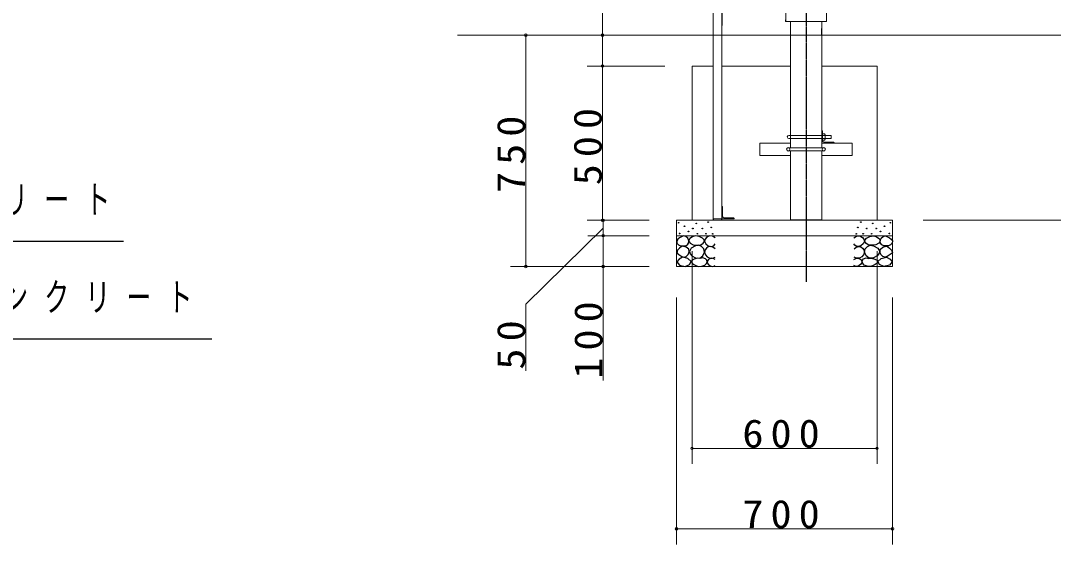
# Model space of a CAD drawing. Units: millimetres at full size. Extents: x -19540 to 0, y -2040 to 13350.
# Drawn here: x -14108 to -10759, y 1999 to 3697 of the extents above; entities that cross this region are included whole.
import ezdxf

# ---------------------------------------------------------------- set-up
doc = ezdxf.new("R2010")
doc.units = ezdxf.units.MM
doc.linetypes.add('USER2', pattern=[6, 3, -1, 1, -1])
for name, color, linetype, lineweight in [('DEFPOINTS_4', 57, 'Continuous', 13), ('線', 2, 'Continuous', 25), ('補助', 2, 'Continuous', 13)]:
    doc.layers.add(name, color=color, linetype=linetype, lineweight=lineweight)
doc.styles.add('ＭＳ ゴシック', font='')
doc.styles.get('ＭＳ ゴシック').set_extended_font_data('MS Gothic')

# ---------------------------------------------------------------- blocks, each defined once
blk = doc.blocks.new('dimension_origin')
at = {"color": 0, "linetype": 'Continuous', "lineweight": -2}
blk.add_circle((0, 0), 1.25, dxfattribs=at)
blk = doc.blocks.new('open_arrow')
at = {"color": 0, "linetype": 'Continuous', "lineweight": -2}
blk.add_lwpolyline([(7.5, 1.25), (0, 0), (7.5, -1.25)], dxfattribs=at)

msp = doc.modelspace()

# ---------------------------------------------------------------- linework, layer by layer
at = {"layer": 'DEFPOINTS_4'}
for p, q in [((-11510.613, 3324.52), (-11617.213, 3324.52)), ((-11507.613, 3329.335), (-11500.516, 3329.335)), ((-11507.613, 3329.335), (-11507.613, 3309.705)), ((-11507.613, 3324.427), (-11500.516, 3324.427)), ((-11500.516, 3329.335), (-11499.613, 3327.77)), ((-11499.613, 3327.77), (-11499.613, 3311.27)), ((-11481.213, 3324.52), (-11499.613, 3324.52)), ((-11480.213, 3323.52), (-11481.213, 3324.52)), ((-11480.213, 3323.52), (-11480.213, 3315.52)), ((-11618.913, 3284.52), (-11503.913, 3284.52)), ((-11617.213, 3314.52), (-11510.613, 3314.52)), ((-11507.613, 3314.612), (-11500.516, 3314.612)), ((-11507.613, 3309.705), (-11500.516, 3309.705)), ((-11500.516, 3309.705), (-11499.613, 3311.27)), ((-11499.613, 3314.52), (-11481.213, 3314.52)), ((-11480.213, 3315.52), (-11481.213, 3314.52)), ((-11503.913, 3274.52), (-11618.913, 3274.52))]:
    msp.add_line(p, q, dxfattribs=at)
for centre in [(-11618.913, 3279.52), (-11503.913, 3279.52)]:
    msp.add_circle(centre, 5.5, dxfattribs=at)
for centre, radius, start, end in [((-11617.213, 3319.52), 5, 90, 270), ((-11504.766, 3326.881), 4.907, 330.00001, 29.99999), ((-11513.392, 3319.52), 13.779, 339.136, 20.864), ((-11618.913, 3279.52), 5, 90, 270), ((-11503.913, 3279.52), 5, 270, 90), ((-11504.766, 3312.158), 4.907, 330.00001, 29.99999)]:
    msp.add_arc(centre, radius, start, end, dxfattribs=at)
at = {"layer": '線', "color": 20, "linetype": 'USER2'}
msp.add_line((-11561.413, 5921.16), (-11561.413, 2849.52), dxfattribs=at)
at = {"layer": '線', "color": 7, "lineweight": 13}
for p, q in [((-11862.148, 3769.848), (-11862.148, 3054.52)), ((-11834.948, 3772.923), (-11834.948, 3054.52)), ((-11627.413, 3699.52), (-11627.413, 3693.52)), ((-11627.413, 3693.52), (-11495.413, 3693.52)), ((-11612.213, 3693.52), (-11612.213, 3284.52)), ((-11510.613, 3693.52), (-11510.613, 3324.52)), ((-11495.413, 3699.52), (-11495.413, 3693.52)), ((-12692.155, 3649.524), (-11862.148, 3649.524)), ((-11834.948, 3649.524), (-11612.213, 3649.524)), ((-11510.613, 3649.524), (-10529.271, 3649.524)), ((-11931.113, 3549.52), (-11931.113, 3049.52)), ((-11931.113, 3549.52), (-11862.148, 3549.52)), ((-11834.948, 3549.52), (-11611.613, 3549.52)), ((-11510.613, 3549.52), (-11331.113, 3549.52)), ((-11331.113, 3549.52), (-11331.113, 3049.52)), ((-11510.613, 3339.52), (-11509.613, 3339.52)), ((-11510.613, 3299.52), (-11510.613, 3339.52)), ((-11507.613, 3337.52), (-11507.613, 3307.02)), ((-11711.413, 3299.52), (-11612.213, 3299.52)), ((-11711.413, 3259.52), (-11711.413, 3299.52)), ((-11510.613, 3314.52), (-11510.613, 3284.52)), ((-11470.613, 3299.52), (-11510.613, 3299.52)), ((-11510.613, 3299.52), (-11411.413, 3299.52)), ((-11503.113, 3302.52), (-11472.613, 3302.52)), ((-11470.613, 3300.52), (-11470.613, 3299.52)), ((-11411.413, 3299.52), (-11411.413, 3259.52)), ((-11711.413, 3259.52), (-11612.213, 3259.52)), ((-11612.213, 3274.52), (-11612.213, 3049.52)), ((-11510.613, 3274.52), (-11510.613, 3049.52)), ((-11510.613, 3259.52), (-11411.413, 3259.52)), ((-11834.948, 3094.52), (-11834.948, 3054.52)), ((-11834.948, 3094.52), (-11833.948, 3094.52)), ((-11831.948, 3092.52), (-11831.948, 3062.02)), ((-11281.113, 3049.52), (-11981.113, 3049.52)), ((-11981.113, 3049.52), (-11981.113, 2899.52)), ((-11862.148, 3053.02), (-11862.148, 3054.52)), ((-11862.148, 3054.52), (-11834.948, 3054.52)), ((-11834.948, 3054.52), (-11862.148, 3054.52)), ((-11857.825, 3049.52), (-11839.271, 3049.52)), ((-11834.948, 3053.02), (-11834.948, 3054.52)), ((-11834.948, 3054.52), (-11794.948, 3054.52)), ((-11827.448, 3057.52), (-11796.948, 3057.52)), ((-11794.948, 3055.52), (-11794.948, 3054.52)), ((-11612.213, 3051.52), (-11510.613, 3051.52)), ((-11612.213, 3049.52), (-11510.613, 3049.52)), ((-11281.113, 3049.52), (-11281.113, 2899.52)), ((-11281.113, 2999.52), (-11981.113, 2999.52)), ((-11281.113, 2899.52), (-11981.113, 2899.52))]:
    msp.add_line(p, q, dxfattribs=at)
for points in [[(-11492.173, 3881.687), (-11495.413, 3693.52), (-11510.613, 3693.52), (-11510.913, 3649.83), (-11612.213, 3649.83), (-11612.213, 3693.52), (-11626.618, 3693.52), (-11626.618, 3827.025)], [(-11832.385, 3773.224), (-11834.948, 3649.524), (-11862.148, 3649.524), (-11862.148, 3769.848)]]:
    msp.add_lwpolyline(points, dxfattribs=at)
for centre, radius, start, end in [((-11509.613, 3337.52), 2, 0, 90), ((-11503.113, 3307.02), 4.5, 180, 270), ((-11472.613, 3300.52), 2, 0, 90), ((-11833.948, 3092.52), 2, 0, 90), ((-11859.148, 3053.02), 3, 180, 228.59038), ((-11857.825, 3054.52), 5, 228.59038, 270), ((-11839.271, 3054.52), 5, 270, 311.40962), ((-11837.948, 3053.02), 3, 311.40962, 0), ((-11827.448, 3062.02), 4.5, 180, 270), ((-11796.948, 3055.52), 2, 0, 90)]:
    msp.add_arc(centre, radius, start, end, dxfattribs=at)
at = {"layer": '補助'}
for p, q in [((-12221.368, 3546.524), (-12221.368, 4003.809)), ((-11940.144, 3649.524), (-12519.861, 3649.524)), ((-12469.861, 2899.524), (-12469.861, 3649.524)), ((-11962.286, 3649.524), (-12271.368, 3649.524)), ((-12019.571, 3549.524), (-12271.368, 3549.524)), ((-12019.571, 3549.524), (-12271.368, 3549.524)), ((-12221.368, 3049.524), (-12221.368, 3549.524)), ((-12071.713, 3049.524), (-12271.368, 3049.524)), ((-12069.571, 3049.524), (-12269.226, 3049.524)), ((-12219.226, 2996.524), (-12219.226, 3052.524)), ((-11181.113, 3049.52), (-8435.439, 3049.52)), ((-12069.571, 2999.524), (-12269.226, 2999.524)), ((-12069.571, 2999.524), (-12269.226, 2999.524)), ((-12219.226, 2530.003), (-12219.226, 3002.524)), ((-11931.113, 2949.52), (-11931.113, 2260.324)), ((-11331.113, 2949.52), (-11331.113, 2260.324)), ((-12069.571, 2899.524), (-12519.861, 2899.524)), ((-12069.571, 2899.524), (-12269.226, 2899.524)), ((-11981.113, 2799.52), (-11981.113, 1999.256)), ((-11281.113, 2799.52), (-11281.113, 1999.256)), ((-11331.113, 2310.324), (-11931.113, 2310.324)), ((-11281.113, 2049.256), (-11981.113, 2049.256))]:
    msp.add_line(p, q, dxfattribs=at)
at = {"layer": '補助', "lineweight": 25}
for p, q in [((-14551.428, 2981.977), (-13774.839, 2981.977)), ((-14551.428, 2665.338), (-13488.523, 2665.338))]:
    msp.add_line(p, q, dxfattribs=at)
at = {"layer": '補助'}
msp.add_lwpolyline([(-12219.226, 3024.524), (-12469.861, 2778.071), (-12469.861, 2561.881)], dxfattribs=at)
at = {"layer": '補助', "lineweight": 25}
for points in [[(-11958.664, 2998.922), (-11965.126, 2996.381), (-11971.338, 2992.902), (-11977.196, 2988.864), (-11980.843, 2983.396), (-11979.831, 2975.814), (-11974.824, 2969.455), (-11967.958, 2966.865), (-11960.248, 2966.603), (-11952.636, 2967.208), (-11946.307, 2969.772), (-11942.554, 2975.058), (-11941.237, 2981.495), (-11942.085, 2986.701), (-11945.04, 2991.634), (-11951.199, 2996.462)], [(-11919.24, 2999.013), (-11924.144, 2998.396), (-11929.781, 2996.31), (-11937.753, 2990.522), (-11941.404, 2983.606), (-11940.53, 2979.644), (-11936.809, 2975.227), (-11927.318, 2970.454), (-11917.348, 2969.01), (-11909.997, 2968.837), (-11902.482, 2970.361), (-11894.883, 2974.976), (-11891.129, 2981.173), (-11892.098, 2985.826), (-11896.805, 2991.174), (-11907.474, 2997.38)], [(-11342.985, 2999.013), (-11338.081, 2998.396), (-11332.444, 2996.31), (-11324.473, 2990.522), (-11320.821, 2983.606), (-11321.695, 2979.644), (-11325.416, 2975.227), (-11334.907, 2970.454), (-11344.877, 2969.01), (-11352.228, 2968.837), (-11359.744, 2970.361), (-11367.342, 2974.976), (-11371.096, 2981.173), (-11370.127, 2985.826), (-11365.42, 2991.174), (-11354.751, 2997.38)], [(-11303.561, 2998.922), (-11297.099, 2996.381), (-11290.887, 2992.902), (-11285.029, 2988.864), (-11281.382, 2983.396), (-11282.394, 2975.814), (-11287.402, 2969.455), (-11294.267, 2966.865), (-11301.977, 2966.603), (-11309.589, 2967.208), (-11315.918, 2969.772), (-11319.671, 2975.058), (-11320.988, 2981.495), (-11320.14, 2986.701), (-11317.186, 2991.634), (-11311.026, 2996.462)], [(-11961.199, 2965.969), (-11966.528, 2963.177), (-11971.971, 2958.999), (-11978.42, 2952.179), (-11980.843, 2945.374), (-11977.216, 2940.547), (-11970.704, 2936.186), (-11964.067, 2931.898), (-11957.397, 2929.849), (-11949.752, 2932.295), (-11943.455, 2938.721), (-11940.349, 2946.998), (-11941.871, 2955.514), (-11950.029, 2962.764)], [(-11931.944, 2934.682), (-11919.355, 2927.826), (-11905.995, 2926.844), (-11895.712, 2934.298), (-11890.859, 2946.035), (-11893.14, 2956.813), (-11900.049, 2964.955), (-11908.874, 2968.389), (-11920.051, 2967.118), (-11933.805, 2959.063), (-11939.782, 2948.197), (-11937.147, 2941.004)], [(-11330.281, 2934.682), (-11342.87, 2927.826), (-11356.23, 2926.844), (-11366.514, 2934.298), (-11371.366, 2946.035), (-11369.086, 2956.813), (-11362.176, 2964.955), (-11353.351, 2968.389), (-11342.175, 2967.118), (-11328.42, 2959.063), (-11322.443, 2948.197), (-11325.079, 2941.004)], [(-11301.027, 2965.969), (-11295.698, 2963.177), (-11290.254, 2958.999), (-11283.805, 2952.179), (-11281.382, 2945.374), (-11285.01, 2940.547), (-11291.521, 2936.186), (-11298.158, 2931.898), (-11304.828, 2929.849), (-11312.473, 2932.295), (-11318.77, 2938.721), (-11321.876, 2946.998), (-11320.354, 2955.514), (-11312.196, 2962.764)], [(-11962.018, 2930.037), (-11973.337, 2924.018), (-11980.148, 2915.202), (-11971.662, 2903.933), (-11953.227, 2899.819), (-11938.873, 2905.929), (-11933.448, 2916.301), (-11944.23, 2925.41)], [(-11904.914, 2925.892), (-11912.449, 2926.519), (-11920.591, 2925.082), (-11929.519, 2921.024), (-11933.836, 2915.621), (-11931.149, 2910.939), (-11925.187, 2906.431), (-11918.708, 2902.588), (-11911.401, 2900.214), (-11899.553, 2900.448), (-11889.237, 2904.539), (-11884.534, 2909.347), (-11882.48, 2915.081), (-11883.539, 2920.229), (-11887.615, 2924.811), (-11896.014, 2927.351)], [(-11357.311, 2925.892), (-11349.776, 2926.519), (-11341.634, 2925.082), (-11332.706, 2921.024), (-11328.389, 2915.621), (-11331.076, 2910.939), (-11337.038, 2906.431), (-11343.517, 2902.588), (-11350.824, 2900.214), (-11362.673, 2900.448), (-11372.988, 2904.539), (-11377.692, 2909.347), (-11379.745, 2915.081), (-11378.686, 2920.229), (-11374.61, 2924.811), (-11366.211, 2927.351)], [(-11300.207, 2930.037), (-11288.888, 2924.018), (-11282.077, 2915.202), (-11290.563, 2903.933), (-11308.998, 2899.819), (-11323.352, 2905.929), (-11328.777, 2916.301), (-11317.996, 2925.41)]]:
    msp.add_lwpolyline(points, close=True, dxfattribs=at)
for points in [[(-11856.113, 2992.819), (-11864.54, 2997.674), (-11873.223, 2999.156), (-11878.842, 2997.467), (-11883.995, 2993.769), (-11888.467, 2988.46), (-11890.333, 2981.729), (-11886.664, 2972.958), (-11878.609, 2966.52), (-11870.31, 2964.141), (-11863.083, 2965.253), (-11859.033, 2968.629), (-11856.113, 2973.174)], [(-11406.113, 2992.819), (-11397.685, 2997.674), (-11389.003, 2999.156), (-11383.383, 2997.467), (-11378.23, 2993.769), (-11373.758, 2988.46), (-11371.893, 2981.729), (-11375.561, 2972.958), (-11383.616, 2966.52), (-11391.915, 2964.141), (-11399.142, 2965.253), (-11403.192, 2968.629), (-11406.113, 2973.174)], [(-11856.429, 2956.698), (-11863.57, 2962.16), (-11871.638, 2964.619), (-11878.343, 2963.395), (-11884.312, 2959.549), (-11888.705, 2953.768), (-11890.333, 2946.559), (-11887.668, 2937.95), (-11881.46, 2931.033), (-11873.821, 2927.161), (-11866.252, 2926.28), (-11861.098, 2927.72), (-11856.429, 2930.399)], [(-11405.796, 2956.698), (-11398.655, 2962.16), (-11390.587, 2964.619), (-11383.882, 2963.395), (-11377.913, 2959.549), (-11373.52, 2953.768), (-11371.893, 2946.559), (-11374.557, 2937.95), (-11380.765, 2931.033), (-11388.404, 2927.161), (-11395.973, 2926.28), (-11401.127, 2927.72), (-11405.796, 2930.399)], [(-11856.113, 2922.161), (-11862.131, 2925.48), (-11869.42, 2926.28), (-11878.137, 2921.947), (-11882.411, 2915.191), (-11881.799, 2911.52), (-11878.926, 2907.269), (-11871.763, 2901.798), (-11864.351, 2899.982), (-11860.054, 2901.033), (-11856.113, 2903.15)], [(-11406.113, 2922.161), (-11400.095, 2925.48), (-11392.805, 2926.28), (-11384.089, 2921.947), (-11379.814, 2915.191), (-11380.427, 2911.52), (-11383.299, 2907.269), (-11390.462, 2901.798), (-11397.875, 2899.982), (-11402.171, 2901.033), (-11406.113, 2903.15)]]:
    msp.add_lwpolyline(points, dxfattribs=at)
for centre in [(-11974.506, 3041.696), (-11955.496, 3030.29), (-11942.505, 3013.497), (-11928.563, 3023.002), (-11917.157, 3039.479), (-11897.617, 3023.069), (-11878.696, 3043.611), (-11868.695, 3026.583), (-11393.53, 3026.583), (-11383.53, 3043.611), (-11364.609, 3023.069), (-11345.068, 3039.479), (-11333.662, 3023.002), (-11319.72, 3013.497), (-11306.73, 3030.29), (-11287.719, 3041.696), (-11971.338, 3006.843), (-11913.671, 3005.892), (-11885.994, 3006.04), (-11863.829, 3005.5), (-11398.396, 3005.5), (-11376.232, 3006.04), (-11348.554, 3005.892), (-11290.887, 3006.843)]:
    msp.add_circle(centre, 1, dxfattribs=at)

# ---------------------------------------------------------------- block references
at = {"layer": '補助'}
for name, p, xscale, yscale, rotation in [('dimension_origin', (-12469.861, 3649.524), 3.33, 3.33, 270), ('dimension_origin', (-12221.368, 3649.524), 3.33, 3.33, 90), ('dimension_origin', (-12221.368, 3549.524), 3.33, 3.33, 270), ('dimension_origin', (-12221.368, 3549.524), 3.33, 3.33, 270), ('dimension_origin', (-12221.368, 3049.524), 3.33, 3.33, 90), ('dimension_origin', (-12219.226, 3049.524), 3.33, 3.33, 90), ('open_arrow', (-12219.226, 3024.524), 0.001, 0.001, 224.5), ('dimension_origin', (-12219.226, 2999.524), 3.33, 3.33, 270), ('dimension_origin', (-12219.226, 2999.524), 3.33, 3.33, 90), ('dimension_origin', (-12469.861, 2899.524), 3.33, 3.33, 90), ('dimension_origin', (-12219.226, 2899.524), 3.33, 3.33, 270), ('dimension_origin', (-11331.113, 2310.324), 3.33, 3.33, 180), ('dimension_origin', (-11281.113, 2049.256), 3.33, 3.33, 180)]:
    msp.add_blockref(name, p, dxfattribs=dict(at, xscale=xscale, yscale=yscale, rotation=rotation))
at = {"layer": '補助', "xscale": 3.33, "yscale": 3.33}
for p in [(-11931.113, 2310.324), (-11981.113, 2049.256)]:
    msp.add_blockref('dimension_origin', p, dxfattribs=at)

# ---------------------------------------------------------------- texts
at = {"layer": '補助', "char_height": 91.64, "attachment_point": 8, "rotation": 90, "style": 'ＭＳ ゴシック'}
for s, insert in [('\\T1.33;\\W1.1;500', (-12222.368, 3299.549)), ('\\T1.33;\\W1.1;750', (-12470.861, 3274.524)), ('\\T1.33;\\W1.1;100', (-12220.226, 2672.86)), ('\\T1.34;\\W1.1;50', (-12470.861, 2657.119))]:
    msp.add_mtext(s, dxfattribs=dict(at, insert=insert))
at = {"layer": '補助', "char_height": 91.64, "style": 'ＭＳ ゴシック'}
for s, insert, attachment_point in [('\\T1.64;\\W0.65;コンクリート', (-14565.178, 3163.227), 1), ('\\T1.64;\\W0.65;均しコンクリート', (-14565.178, 2846.588), 1), ('\\T1.33;\\W1.1;600', (-11631.113, 2311.324), 8), ('\\T1.33;\\W1.1;700', (-11631.113, 2050.256), 8)]:
    msp.add_mtext(s, dxfattribs=dict(at, insert=insert, attachment_point=attachment_point))

doc.saveas('drawing.dxf')
